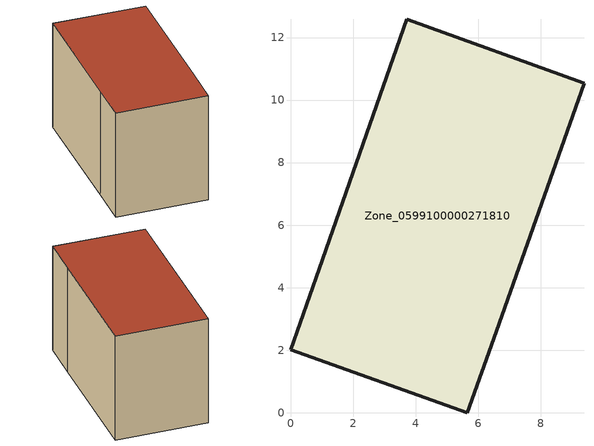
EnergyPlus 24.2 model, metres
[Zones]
Zone_0599100000271810
 floor ground (C_G): 0,2.02 0.92,4.6 3.71,12.58 9.39,10.54 6.59,2.59 5.65,0 z0.58
 wall outside (C_F): 0.92,4.6 0,2.02 5.65,0 6.59,2.59 9.39,10.54 3.71,12.58 0.92,4.6 z0.58:8
 roof outside (C_R): 5.65,0 6.59,2.59 9.39,10.54 3.71,12.58 0.92,4.6 0,2.02 z8
[BUILDING]
Pand.0599100000271810: North Axis=0; Terrain=City; Loads Convergence Tolerance Value=0.04; Temperature Convergence Tolerance Value=0.4; Solar Distribution=FullExterior; Maximum Number of Warmup Days=25; Minimum Number of Warmup Days=1
[Site:Location]
Rotterdam.The.Hague.AP_ZH_NLD Design_Conditions: Latitude=51.96; Longitude=4.45; Time Zone=1; Elevation=-4.5
[SITE:GROUNDTEMPERATURE:BUILDINGSURFACE]
18, 18, 18, 18, 18, 18, 18, 18, 18, 18, 18, 18
[MATERIAL] Thermal Absorptance=0.9; Solar Absorptance=0.7; Visible Absorptance=0.7
Name | Roughness | Thickness | Conductivity | Density | Specific Heat
G.TI.1965-1974 | MediumSmooth | 0.15 | 0.882353 | 540 | 1210
F.TI.1965-1974 | Rough | 0.3 | 0.697674 | 1920 | 840
R.TI.1965-1974 | MediumRough | 0.2 | 0.232558 | 1500 | 1000
[CONSTRUCTION]
C_G: G.TI.1965-1974
C_F: F.TI.1965-1974
C_R: R.TI.1965-1974
[ZONE]
Zone_0599100000271810: Type=1; Multiplier=1; Ceiling Height=Autocalculate; Volume=Autocalculate; Floor Area=autocalculate; Part of Total Floor Area=Yes
[ZONEINFILTRATION:DESIGNFLOWRATE]
Infil_Zone_0599100000271810: Zone or ZoneList or Space or SpaceList=Zone_0599100000271810; Schedule=AlwaysOn; Design Flow Rate Calculation Method=Flow/Area; Flow Rate per Floor Area=0.003; Constant Term Coefficient=1; Temperature Term Coefficient=0; Velocity Term Coefficient=0; Velocity Squared Term Coefficient=0
[HVACTEMPLATE:ZONE:IDEALLOADSAIRSYSTEM]
Zone_0599100000271810: Maximum Heating Supply Air Temperature=50; Minimum Cooling Supply Air Temperature=13; Maximum Heating Supply Air Humidity Ratio=0.0156; Minimum Cooling Supply Air Humidity Ratio=0.0077; Heating Limit=NoLimit; Cooling Limit=NoLimit; Dehumidification Control Type=ConstantSensibleHeatRatio; Cooling Sensible Heat Ratio=0.7; Dehumidification Setpoint=60; Humidification Control Type=None; Humidification Setpoint=30; Outdoor Air Method=None; Outdoor Air Flow Rate per Person=0.00944; Outdoor Air Flow Rate per Zone Floor Area=0; Outdoor Air Flow Rate per Zone=0; Demand Controlled Ventilation Type=None; Outdoor Air Economizer Type=NoEconomizer; Heat Recovery Type=None; Sensible Heat Recovery Effectiveness=0.7; Latent Heat Recovery Effectiveness=0.65
[ZONECONTROL:THERMOSTAT]
ThermostatControl_Zone_0599100000271810: Zone or ZoneList=Zone_0599100000271810; Control Type Schedule=DualSetpointControlType; Control 1=Thermostat_Zone_0599100000271810; Temperature Difference Between Cutout And Setpoint=0
[THERMOSTATSETPOINT:DUALSETPOINT]
Thermostat_Zone_0599100000271810: Heating Setpoint Temperature Schedule=HeatingSetpoint_Zone_0599100000271810; Cooling Setpoint Temperature Schedule=CoolingSetpoint_Zone_0599100000271810
[SCHEDULE:COMPACT]
HeatingSetpoint_Zone_0599100000271810: Through: 12/31, For: AllDays, Until: 24:00, 21
CoolingSetpoint_Zone_0599100000271810: Through: 12/31, For: AllDays, Until: 24:00, 24
DualSetpointControlType: Through: 12/31, For: AllDays, Until: 24:00, 4
AlwaysOn: Through: 12/31, For: AllDays, Until: 24:00, 1
